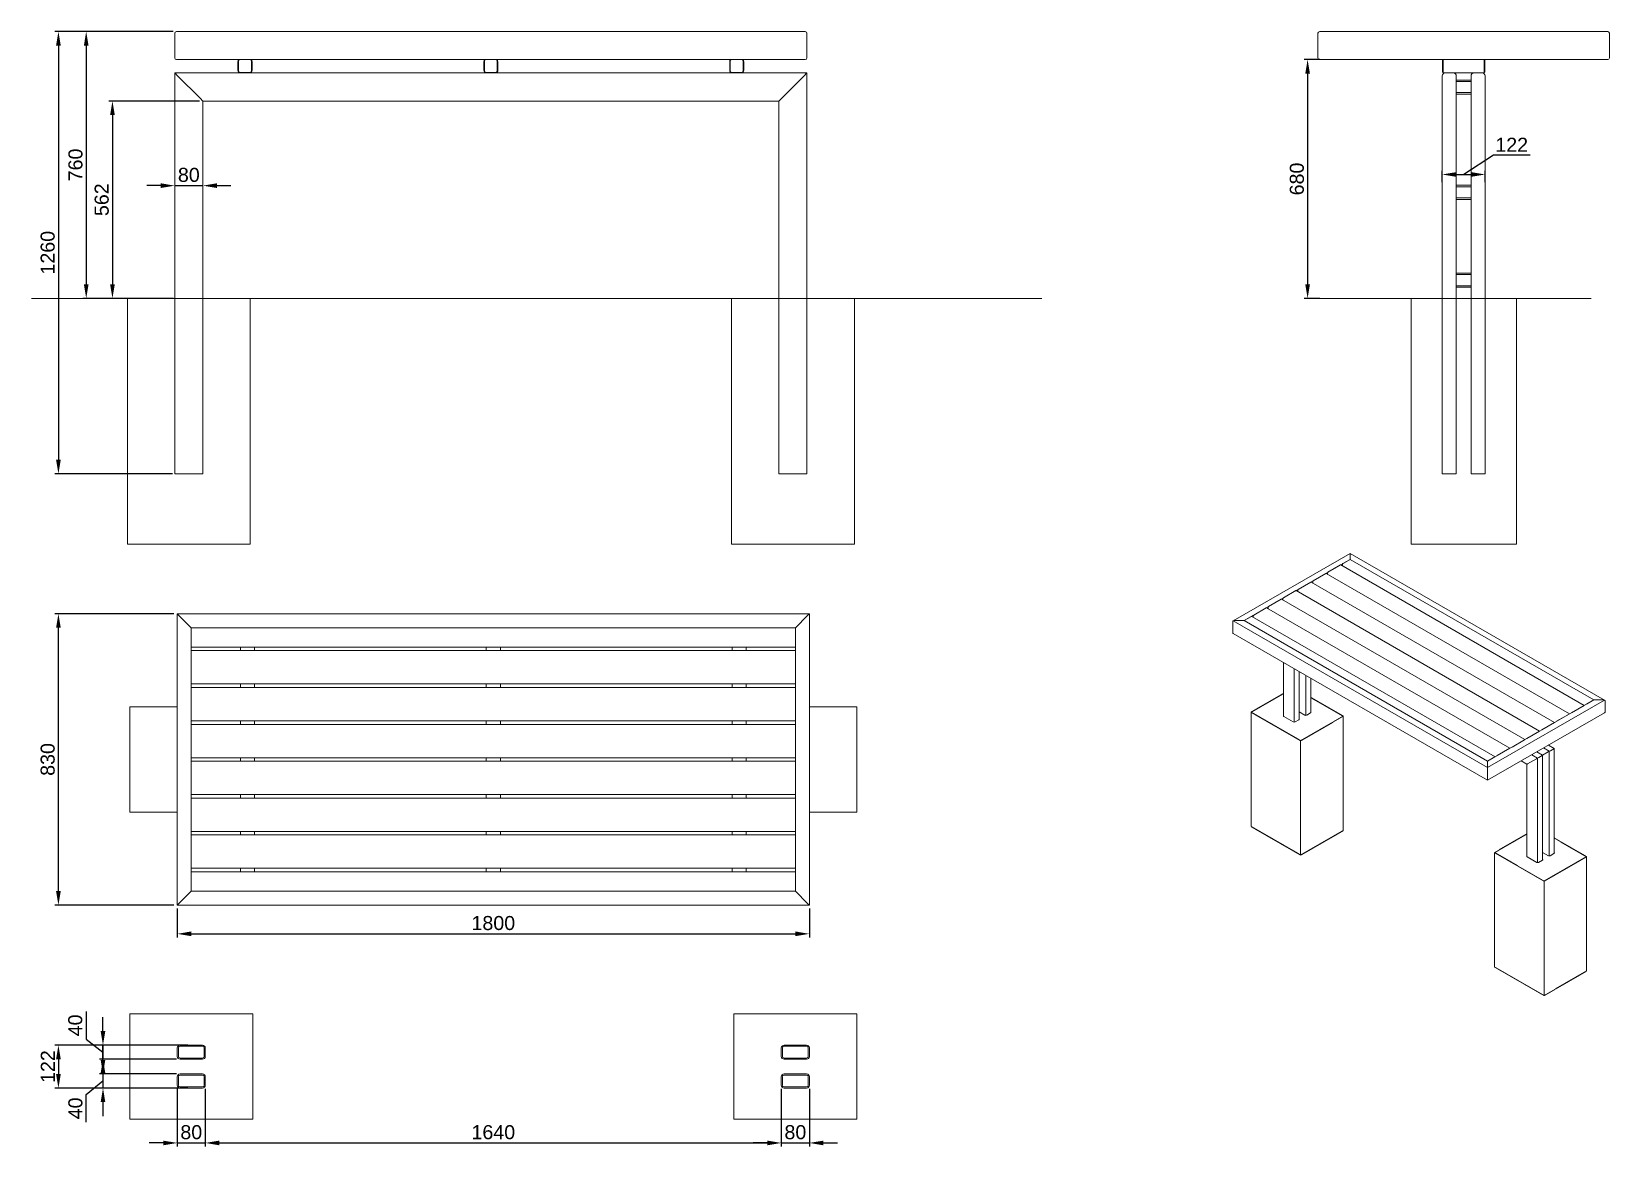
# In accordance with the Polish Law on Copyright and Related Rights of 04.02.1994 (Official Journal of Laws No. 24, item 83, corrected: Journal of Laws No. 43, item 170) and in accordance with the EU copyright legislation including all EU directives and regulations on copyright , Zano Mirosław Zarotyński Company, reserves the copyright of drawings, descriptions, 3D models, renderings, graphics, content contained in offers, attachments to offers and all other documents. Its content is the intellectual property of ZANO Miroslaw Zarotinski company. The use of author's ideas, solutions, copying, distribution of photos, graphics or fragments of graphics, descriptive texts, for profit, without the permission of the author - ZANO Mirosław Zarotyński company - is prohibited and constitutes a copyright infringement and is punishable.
# Model space of a CAD drawing. Header units: millimetres. Extents: x 47 to 4540, y 338 to 3514.
import ezdxf

# ---------------------------------------------------------------- set-up
doc = ezdxf.new("R2010")
doc.units = ezdxf.units.MM
doc.linetypes.add('HIDDEN', pattern=[1.905, 1.27, -0.635])
for name, color, linetype, lineweight in [('ZANO_R', 7, 'Continuous', 0), ('ZANO_R_przerywana', 7, 'HIDDEN', 0), ('ZANO_W', 1, 'Continuous', 0)]:
    doc.layers.add(name, color=color, linetype=linetype, lineweight=lineweight)
doc.styles.add('Arial', font='arial.ttf')
doc.styles.get("Standard").update_dxf_attribs({"font": 'ARIALUNI.TTF'})
doc.dimstyles.new('pl i ang', dxfattribs={"dimtxt": 50, "dimasz": 50, "dimexe": 1.25, "dimexo": 0.625, "dimgap": 10, "dimtad": 1, "dimtoh": 1, "dimtxsty": 'Standard', "dimcen": 2.5, "dimclrd": 1, "dimclre": 1, "dimclrt": 1, "dimadec": 0, "dimazin": 0, "dimtfac": 1, "dimtmove": 0, "dimatfit": 3, "dimfxl": 1, "dimarcsym": 1})

# ---------------------------------------------------------------- blocks, each defined once
blk = doc.blocks.new('*D408')
at = {"layer": 'ZANO_W', "color": 1, "lineweight": -2}
for p, q in [((525.1, 3316), (267.6, 3316)), ((277.6, 3276), (277.6, 2794)), ((451.5, 2754), (267.6, 2754))]:
    blk.add_line(p, q, dxfattribs=at)
at = {"layer": 'ZANO_W', "color": 1}
for points in [[(284.3, 3276), (270.9, 3276), (277.6, 3316)], [(270.9, 2794), (284.3, 2794), (277.6, 2754)]]:
    blk.add_solid(points, dxfattribs=at)
at = {"layer": 'ZANO_W', "color": 1, "insert": (247.2, 3035), "char_height": 40, "attachment_point": 5, "rotation": 90, "style": 'Arial'}
blk.add_mtext('562', dxfattribs=at)
blk = doc.blocks.new('*D409')
at = {"layer": 'ZANO_W', "color": 1, "lineweight": -2}
for p, q in [((450.1, 3514), (192.9, 3514)), ((202.9, 3474), (202.9, 2794)), ((441.5, 2754), (192.9, 2754))]:
    blk.add_line(p, q, dxfattribs=at)
at = {"layer": 'ZANO_W', "color": 1}
for points in [[(209.6, 3474), (196.3, 3474), (202.9, 3514)], [(196.3, 2794), (209.6, 2794), (202.9, 2754)]]:
    blk.add_solid(points, dxfattribs=at)
at = {"layer": 'ZANO_W', "color": 1, "insert": (172.5, 3134), "char_height": 40, "attachment_point": 5, "rotation": 90, "style": 'Arial'}
blk.add_mtext('760', dxfattribs=at)
blk = doc.blocks.new('*D410')
at = {"layer": 'ZANO_W', "color": 1, "lineweight": -2}
for p, q in [((450.1, 3514), (113.8, 3514)), ((123.8, 3474), (123.8, 2294)), ((448.3, 2254), (113.8, 2254))]:
    blk.add_line(p, q, dxfattribs=at)
at = {"layer": 'ZANO_W', "color": 1}
for points in [[(130.5, 3474), (117.1, 3474), (123.8, 3514)], [(117.1, 2294), (130.5, 2294), (123.8, 2254)]]:
    blk.add_solid(points, dxfattribs=at)
at = {"layer": 'ZANO_W', "color": 1, "insert": (93.4, 2884), "char_height": 40, "attachment_point": 5, "rotation": 90, "style": 'Arial'}
blk.add_mtext('1260', dxfattribs=at)
blk = doc.blocks.new('*D414')
at = {"layer": 'ZANO_W', "color": 1, "lineweight": -2}
for p, q in [((452.1, 1855.4), (113.8, 1855.4)), ((123.8, 1065.4), (123.8, 1815.4)), ((452.1, 1025.4), (113.8, 1025.4))]:
    blk.add_line(p, q, dxfattribs=at)
at = {"layer": 'ZANO_W', "color": 1}
for points in [[(130.5, 1815.4), (117.1, 1815.4), (123.8, 1855.4)], [(117.1, 1065.4), (130.5, 1065.4), (123.8, 1025.4)]]:
    blk.add_solid(points, dxfattribs=at)
at = {"layer": 'ZANO_W', "color": 1, "insert": (93.4, 1440.4), "char_height": 40, "attachment_point": 5, "rotation": 90, "style": 'Arial'}
blk.add_mtext('830', dxfattribs=at)
blk = doc.blocks.new('*D415')
at = {"layer": 'ZANO_W', "color": 1, "lineweight": -2}
for p, q in [((462.1, 1015.4), (462.1, 933.7)), ((2262.1, 1015.4), (2262.1, 933.7)), ((502.1, 943.7), (2222.1, 943.7))]:
    blk.add_line(p, q, dxfattribs=at)
at = {"layer": 'ZANO_W', "color": 1}
for points in [[(502.1, 950.4), (502.1, 937.1), (462.1, 943.7)], [(2222.1, 937.1), (2222.1, 950.4), (2262.1, 943.7)]]:
    blk.add_solid(points, dxfattribs=at)
at = {"layer": 'ZANO_W', "color": 1, "insert": (1362.1, 974.2), "char_height": 40, "attachment_point": 5, "style": 'Arial'}
blk.add_mtext('1800', dxfattribs=at)
blk = doc.blocks.new('*D416')
at = {"layer": 'ZANO_W', "color": 1, "lineweight": -2}
for p, q in [((202.4, 722.3), (202.4, 643.6)), ((250.7, 666.5), (250.7, 706.5)), ((202.4, 643.6), (250.7, 606.5)), ((460.1, 626.5), (240.7, 626.5)), ((460.1, 586.5), (240.7, 586.5)), ((250.7, 626.5), (250.7, 586.5)), ((250.7, 546.5), (250.7, 506.5))]:
    blk.add_line(p, q, dxfattribs=at)
at = {"layer": 'ZANO_W', "color": 1}
for points in [[(244, 666.5), (257.3, 666.5), (250.7, 626.5)], [(257.3, 546.5), (244, 546.5), (250.7, 586.5)]]:
    blk.add_solid(points, dxfattribs=at)
at = {"layer": 'ZANO_W', "color": 1, "insert": (171.9, 682.9), "char_height": 40, "attachment_point": 5, "rotation": 90, "style": 'Arial'}
blk.add_mtext('40', dxfattribs=at)
blk = doc.blocks.new('*D417')
at = {"layer": 'ZANO_W', "color": 1, "lineweight": -2}
for p, q in [((250.7, 584.5), (250.7, 624.5)), ((460.1, 544.5), (240.7, 544.5)), ((250.7, 544.5), (250.7, 504.5)), ((202.7, 485.7), (250.7, 524.5)), ((460.1, 504.5), (240.7, 504.5)), ((202.7, 407), (202.7, 485.7)), ((250.7, 464.5), (250.7, 424.5))]:
    blk.add_line(p, q, dxfattribs=at)
at = {"layer": 'ZANO_W', "color": 1}
for points in [[(244, 584.5), (257.3, 584.5), (250.7, 544.5)], [(257.3, 464.5), (244, 464.5), (250.7, 504.5)]]:
    blk.add_solid(points, dxfattribs=at)
at = {"layer": 'ZANO_W', "color": 1, "insert": (172.3, 446.4), "char_height": 40, "attachment_point": 5, "rotation": 90, "style": 'Arial'}
blk.add_mtext('40', dxfattribs=at)
blk = doc.blocks.new('*D418')
at = {"layer": 'ZANO_W', "color": 1, "lineweight": -2}
for p, q in [((462.1, 502.5), (462.1, 338)), ((542.1, 502.5), (542.1, 338)), ((422.1, 348), (382.1, 348)), ((462.1, 348), (542.1, 348)), ((582.1, 348), (622.1, 348))]:
    blk.add_line(p, q, dxfattribs=at)
at = {"layer": 'ZANO_W', "color": 1}
for points in [[(422.1, 341.3), (422.1, 354.6), (462.1, 348)], [(582.1, 354.6), (582.1, 341.3), (542.1, 348)]]:
    blk.add_solid(points, dxfattribs=at)
at = {"layer": 'ZANO_W', "color": 1, "insert": (502.1, 378.4), "char_height": 40, "attachment_point": 5, "style": 'Arial'}
blk.add_mtext('80', dxfattribs=at)
blk = doc.blocks.new('*D419')
at = {"layer": 'ZANO_W', "color": 1, "lineweight": -2}
for p, q in [((492.1, 626.5), (113.8, 626.5)), ((123.8, 586.5), (123.8, 544.5)), ((492.1, 504.5), (113.8, 504.5))]:
    blk.add_line(p, q, dxfattribs=at)
at = {"layer": 'ZANO_W', "color": 1}
for points in [[(130.5, 586.5), (117.1, 586.5), (123.8, 626.5)], [(117.1, 544.5), (130.5, 544.5), (123.8, 504.5)]]:
    blk.add_solid(points, dxfattribs=at)
at = {"layer": 'ZANO_W', "color": 1, "insert": (93.7, 565.5), "char_height": 40, "attachment_point": 5, "rotation": 90, "style": 'Arial'}
blk.add_mtext('122', dxfattribs=at)
blk = doc.blocks.new('*D420')
at = {"layer": 'ZANO_W', "color": 1, "lineweight": -2}
for p, q in [((542.1, 502.5), (542.1, 338)), ((2182.1, 502.5), (2182.1, 338)), ((582.1, 348), (2142.1, 348))]:
    blk.add_line(p, q, dxfattribs=at)
at = {"layer": 'ZANO_W', "color": 1}
for points in [[(582.1, 354.6), (582.1, 341.3), (542.1, 348)], [(2142.1, 341.3), (2142.1, 354.6), (2182.1, 348)]]:
    blk.add_solid(points, dxfattribs=at)
at = {"layer": 'ZANO_W', "color": 1, "insert": (1362.1, 378.4), "char_height": 40, "attachment_point": 5, "style": 'Arial'}
blk.add_mtext('1640', dxfattribs=at)
blk = doc.blocks.new('*D421')
at = {"layer": 'ZANO_W', "color": 1, "lineweight": -2}
for p, q in [((2182.1, 502.5), (2182.1, 338)), ((2262.1, 502.5), (2262.1, 338)), ((2142.1, 348), (2102.1, 348)), ((2182.1, 348), (2262.1, 348)), ((2302.1, 348), (2342.1, 348))]:
    blk.add_line(p, q, dxfattribs=at)
at = {"layer": 'ZANO_W', "color": 1}
for points in [[(2142.1, 341.3), (2142.1, 354.6), (2182.1, 348)], [(2302.1, 354.6), (2302.1, 341.3), (2262.1, 348)]]:
    blk.add_solid(points, dxfattribs=at)
at = {"layer": 'ZANO_W', "color": 1, "insert": (2222.1, 378.4), "char_height": 40, "attachment_point": 5, "style": 'Arial'}
blk.add_mtext('80', dxfattribs=at)
blk = doc.blocks.new('*D458')
at = {"layer": 'ZANO_W', "color": 1, "lineweight": -2}
for p, q in [((3715, 3434), (3670.5, 3434)), ((3680.5, 3394), (3680.5, 2794)), ((3715, 2754), (3670.5, 2754))]:
    blk.add_line(p, q, dxfattribs=at)
at = {"layer": 'ZANO_W', "color": 1}
for points in [[(3687.2, 3394), (3673.9, 3394), (3680.5, 3434)], [(3673.9, 2794), (3687.2, 2794), (3680.5, 2754)]]:
    blk.add_solid(points, dxfattribs=at)
at = {"layer": 'ZANO_W', "color": 1, "insert": (3650.1, 3094), "char_height": 40, "attachment_point": 5, "rotation": 90, "style": 'Arial'}
blk.add_mtext('680', dxfattribs=at)
blk = doc.blocks.new('*D460')
at = {"layer": 'ZANO_W', "color": 1, "lineweight": -2}
for p, q in [((415.1, 3075), (375.1, 3075)), ((455.1, 3085), (455.1, 3085)), ((455.1, 3075), (535.1, 3075)), ((535.1, 3085), (535.1, 3085)), ((575.1, 3075), (615.1, 3075))]:
    blk.add_line(p, q, dxfattribs=at)
at = {"layer": 'ZANO_W', "color": 1}
for points in [[(415.1, 3068.4), (415.1, 3081.7), (455.1, 3075)], [(575.1, 3081.7), (575.1, 3068.4), (535.1, 3075)]]:
    blk.add_solid(points, dxfattribs=at)
at = {"layer": 'ZANO_W', "color": 1, "insert": (495.1, 3105.5), "char_height": 40, "attachment_point": 5, "style": 'Arial'}
blk.add_mtext('80', dxfattribs=at)
blk = doc.blocks.new('*D461')
at = {"layer": 'ZANO_W', "color": 1, "lineweight": -2}
for p, q in [((4209.6, 3161.5), (4125, 3106.9)), ((4313.8, 3161.5), (4209.6, 3161.5)), ((4064, 3085), (4064, 3116.9)), ((4104, 3106.9), (4146, 3106.9)), ((4186, 3085), (4186, 3116.9))]:
    blk.add_line(p, q, dxfattribs=at)
at = {"layer": 'ZANO_W', "color": 1}
for points in [[(4104, 3113.5), (4104, 3100.2), (4064, 3106.9)], [(4146, 3100.2), (4146, 3113.5), (4186, 3106.9)]]:
    blk.add_solid(points, dxfattribs=at)
at = {"layer": 'ZANO_W', "color": 1, "insert": (4261.7, 3191.5), "char_height": 40, "attachment_point": 5, "style": 'Arial'}
blk.add_mtext('122', dxfattribs=at)

msp = doc.modelspace()

# ---------------------------------------------------------------- linework, layer by layer
at = {"layer": 'ZANO_R', "color": 7}
for p, q in [((455.1, 3509), (455.1, 3439)), ((460.1, 3514), (2250.1, 3514)), ((2255.1, 3439), (2255.1, 3509)), ((3710, 3509), (3710, 3439)), ((2250.1, 3434), (460.1, 3434)), ((635.1, 3404), (635.1, 3428)), ((639.3, 3434), (636.7, 3431.4)), ((636.7, 3431.4), (636.7, 3400.6)), ((673.5, 3431.4), (670.9, 3434)), ((673.5, 3400.6), (673.5, 3431.4)), ((675.1, 3428), (675.1, 3404)), ((1335.1, 3428), (1335.1, 3404)), ((1339.3, 3434), (1336.7, 3431.4)), ((1336.7, 3431.4), (1336.7, 3400.6)), ((1373.5, 3431.4), (1370.9, 3434)), ((1373.5, 3400.6), (1373.5, 3431.4)), ((1375.1, 3404), (1375.1, 3428)), ((2035.1, 3428), (2035.1, 3404)), ((2039.3, 3434), (2036.7, 3431.4)), ((2036.7, 3431.4), (2036.7, 3400.6)), ((2073.5, 3431.4), (2070.9, 3434)), ((2073.5, 3400.6), (2073.5, 3431.4)), ((2075.1, 3404), (2075.1, 3428)), ((455.1, 2754), (455.1, 3396)), ((455.1, 3396), (463.1, 3388)), ((455.1, 3396), (643.1, 3396)), ((463.1, 3388), (455.1, 3396)), ((463.1, 3388), (527.1, 3324)), ((636.7, 3400.6), (639.7, 3397.6)), ((639.7, 3397.6), (670.5, 3397.6)), ((667.1, 3396), (643.1, 3396)), ((667.1, 3396), (1343.1, 3396)), ((670.5, 3397.6), (673.5, 3400.6)), ((1336.7, 3400.6), (1339.7, 3397.6)), ((1339.7, 3397.6), (1370.5, 3397.6)), ((1343.1, 3396), (1367.1, 3396)), ((1367.1, 3396), (2043.1, 3396)), ((1370.5, 3397.6), (1373.5, 3400.6)), ((2036.7, 3400.6), (2039.7, 3397.6)), ((2039.7, 3397.6), (2070.5, 3397.6)), ((2043.1, 3396), (2067.1, 3396)), ((2067.1, 3396), (2255.1, 3396)), ((2070.5, 3397.6), (2073.5, 3400.6)), ((2247.1, 3388), (2183.1, 3324)), ((2255.1, 3396), (2247.1, 3388)), ((2247.1, 3388), (2255.1, 3396)), ((2255.1, 3396), (2255.1, 2754)), ((527.1, 3324), (535.1, 3316)), ((535.1, 3316), (527.1, 3324)), ((535.1, 2754), (535.1, 3316)), ((535.1, 3316), (2175.1, 3316)), ((2183.1, 3324), (2175.1, 3316)), ((2175.1, 3316), (2183.1, 3324)), ((2175.1, 3316), (2175.1, 2754)), ((320.1, 2754), (670.1, 2754)), ((670.1, 2754), (320.1, 2754)), ((455.1, 2754), (461.5, 2754)), ((461.5, 2754), (455.1, 2754)), ((455.1, 2754), (461.5, 2754)), ((461.5, 2754), (455.1, 2754)), ((461.5, 2754), (528.7, 2754)), ((528.7, 2754), (535.1, 2754)), ((535.1, 2754), (528.7, 2754)), ((528.7, 2754), (535.1, 2754)), ((535.1, 2754), (528.7, 2754)), ((2040.1, 2754), (2390.1, 2754)), ((2390.1, 2754), (2040.1, 2754)), ((2175.1, 2754), (2181.5, 2754)), ((2181.5, 2754), (2175.1, 2754)), ((2175.1, 2754), (2181.5, 2754)), ((2181.5, 2754), (2175.1, 2754)), ((2181.5, 2754), (2248.7, 2754)), ((2248.7, 2754), (2255.1, 2754)), ((2255.1, 2754), (2248.7, 2754)), ((2248.7, 2754), (2255.1, 2754)), ((2255.1, 2754), (2248.7, 2754)), ((3801.9, 2027.6), (3468.5, 1835.2)), ((4526.2, 1609.5), (3801.9, 2027.6)), ((3801.9, 2026.7), (3801.9, 2027.6)), ((3801.9, 2027.6), (3801.9, 2026.7)), ((3801.9, 2010.4), (3801.9, 2026.7)), ((3499.6, 1835.9), (3801.9, 2010.4)), ((3774.5, 1994.6), (3738.6, 1973.8)), ((4468.2, 1594.6), (3775.3, 1994.6)), ((3779.7, 1996.2), (3779.7, 1992.1)), ((3801.9, 2010.4), (3780.9, 1998.3)), ((4495.1, 1610.2), (3801.9, 2010.4)), ((3689.9, 1945.7), (3654, 1925)), ((4383.6, 1545.8), (3690.7, 1945.8)), ((3695.1, 1947.3), (3695.1, 1943.2)), ((3732.2, 1970.1), (3696.3, 1949.4)), ((4425.9, 1570.2), (3733, 1970.2)), ((3737.4, 1971.8), (3737.4, 1967.7)), ((3605.2, 1896.8), (3569.3, 1876.1)), ((4299, 1496.9), (3606.1, 1896.9)), ((3610.5, 1898.5), (3610.5, 1894.4)), ((3647.5, 1921.3), (3611.7, 1900.6)), ((4341.3, 1521.4), (3648.4, 1921.3)), ((3652.8, 1922.9), (3652.8, 1918.8)), ((462.1, 1855.4), (2262.1, 1855.4)), ((467.1, 1850.4), (462.1, 1855.4)), ((462.1, 1025.4), (462.1, 1855.4)), ((462.1, 1855.4), (467.1, 1850.4)), ((502.1, 1815.4), (467.1, 1850.4)), ((2257.1, 1850.4), (2222.1, 1815.4)), ((2262.1, 1855.4), (2257.1, 1850.4)), ((2257.1, 1850.4), (2262.1, 1855.4)), ((2262.1, 1855.4), (2262.1, 1025.4)), ((3520.6, 1848), (3499.6, 1835.9)), ((4214.3, 1448.1), (3521.4, 1848.1)), ((3525.8, 1849.6), (3525.8, 1845.5)), ((3562.9, 1872.4), (3527, 1851.7)), ((4256.6, 1472.5), (3563.7, 1872.5)), ((3568.1, 1874), (3568.1, 1870)), ((2222.1, 1815.4), (502.1, 1815.4)), ((502.1, 1815.4), (502.1, 1763.4)), ((502.1, 1065.4), (502.1, 1815.4)), ((2222.1, 1763.4), (2222.1, 1815.4)), ((2222.1, 1815.4), (2222.1, 1065.4)), ((3467.4, 1833.5), (3467.4, 1801)), ((3468.5, 1835.2), (4192.9, 1417.1)), ((3468.5, 1799.3), (4192.9, 1381.2)), ((3471.4, 1835.9), (3499.6, 1835.9)), ((3499.6, 1835.9), (4192.9, 1435.7)), ((2222.1, 1760.4), (502.1, 1760.4)), ((642.1, 1760.4), (642.1, 1750.4)), ((682.1, 1760.4), (682.1, 1750.4)), ((1342.1, 1750.4), (1342.1, 1760.4)), ((1382.1, 1750.4), (1382.1, 1760.4)), ((2042.1, 1750.4), (2042.1, 1760.4)), ((2082.1, 1750.4), (2082.1, 1760.4)), ((502.1, 1750.4), (2222.1, 1750.4)), ((502.1, 1747.4), (502.1, 1658.4)), ((2222.1, 1658.4), (2222.1, 1747.4)), ((3611.9, 1716.5), (3611.9, 1563.6)), ((3642.2, 1546.6), (3642.2, 1699.1)), ((3656.5, 1554.3), (3656.5, 1690.8)), ((3675.2, 1565.7), (3675.2, 1680)), ((3689.6, 1573.4), (3689.6, 1671.7)), ((2222.1, 1655.4), (502.1, 1655.4)), ((502.1, 1645.4), (2222.1, 1645.4)), ((502.1, 1642.4), (502.1, 1553.4)), ((642.1, 1655.4), (642.1, 1645.4)), ((682.1, 1655.4), (682.1, 1645.4)), ((1342.1, 1645.4), (1342.1, 1655.4)), ((1382.1, 1645.4), (1382.1, 1655.4)), ((2042.1, 1645.4), (2042.1, 1655.4)), ((2082.1, 1645.4), (2082.1, 1655.4)), ((2222.1, 1553.4), (2222.1, 1642.4)), ((3656.5, 1575.8), (3672.8, 1566.5)), ((3677.9, 1566.5), (3688.9, 1572.8)), ((4495.1, 1610.2), (4192.9, 1435.7)), ((4192.9, 1417.1), (4526.2, 1609.5)), ((4192.9, 1381.2), (4526.2, 1573.6)), ((4431.9, 1573.6), (4467.7, 1594.4)), ((4474.2, 1598.1), (4495.1, 1610.2)), ((4523.4, 1610.2), (4495.1, 1610.2)), ((4527.4, 1607.8), (4527.4, 1575.3)), ((2222.1, 1550.4), (502.1, 1550.4)), ((502.1, 1540.4), (2222.1, 1540.4)), ((502.1, 1537.4), (502.1, 1448.4)), ((642.1, 1550.4), (642.1, 1540.4)), ((682.1, 1550.4), (682.1, 1540.4)), ((1342.1, 1540.4), (1342.1, 1550.4)), ((1382.1, 1540.4), (1382.1, 1550.4)), ((2042.1, 1540.4), (2042.1, 1550.4)), ((2082.1, 1540.4), (2082.1, 1550.4)), ((2222.1, 1448.4), (2222.1, 1537.4)), ((3612.6, 1563), (3639.7, 1547.4)), ((3644.9, 1547.4), (3655.8, 1553.7)), ((4347.2, 1524.8), (4383.1, 1545.5)), ((4389.5, 1549.2), (4425.4, 1569.9)), ((4262.6, 1475.9), (4298.5, 1496.6)), ((4304.9, 1500.4), (4340.8, 1521.1)), ((2222.1, 1445.4), (502.1, 1445.4)), ((642.1, 1445.4), (642.1, 1435.4)), ((682.1, 1445.4), (682.1, 1435.4)), ((1342.1, 1435.4), (1342.1, 1445.4)), ((1382.1, 1435.4), (1382.1, 1445.4)), ((2042.1, 1435.4), (2042.1, 1445.4)), ((2082.1, 1435.4), (2082.1, 1445.4)), ((4192.9, 1435.7), (4213.8, 1447.8)), ((4220.3, 1451.5), (4256.1, 1472.2)), ((4332.3, 1442.6), (4306.5, 1427.7)), ((4335.5, 1444.5), (4319, 1454)), ((4349.8, 1452.7), (4333.3, 1462.2)), ((4335.5, 1146.6), (4335.5, 1445.2)), ((4348.4, 1451.9), (4338.8, 1446.4)), ((4365.4, 1461.7), (4349.8, 1452.7)), ((4349.8, 1154.1), (4349.8, 1452.7)), ((4368.6, 1463.6), (4352.1, 1473.1)), ((4382.8, 1471.8), (4366.3, 1481.3)), ((4368.6, 1165.6), (4368.6, 1464.3)), ((4381.5, 1471), (4371.8, 1465.4)), ((4382.8, 1173.2), (4382.8, 1471.8)), ((502.1, 1435.4), (2222.1, 1435.4)), ((502.1, 1432.4), (502.1, 1343.4)), ((2222.1, 1343.4), (2222.1, 1432.4)), ((4192.9, 1435.7), (4192.9, 1419.4)), ((4192.9, 1419.4), (4192.9, 1414.7)), ((4192.9, 1414.7), (4192.9, 1419.4)), ((4192.9, 1382.1), (4192.9, 1414.7)), ((4288.7, 1436.5), (4305.2, 1427)), ((4305.2, 1427), (4305.2, 1163.4)), ((4192.9, 1382.1), (4192.9, 1381.2)), ((4192.9, 1381.2), (4192.9, 1382.1)), ((2222.1, 1340.4), (502.1, 1340.4)), ((502.1, 1330.4), (2222.1, 1330.4)), ((502.1, 1327.4), (502.1, 1238.4)), ((642.1, 1340.4), (642.1, 1330.4)), ((682.1, 1340.4), (682.1, 1330.4)), ((1342.1, 1330.4), (1342.1, 1340.4)), ((1382.1, 1330.4), (1382.1, 1340.4)), ((2042.1, 1330.4), (2042.1, 1340.4)), ((2082.1, 1330.4), (2082.1, 1340.4)), ((2222.1, 1238.4), (2222.1, 1327.4)), ((2222.1, 1235.4), (502.1, 1235.4)), ((502.1, 1225.4), (2222.1, 1225.4)), ((502.1, 1222.4), (502.1, 1133.4)), ((642.1, 1235.4), (642.1, 1225.4)), ((682.1, 1235.4), (682.1, 1225.4)), ((1342.1, 1225.4), (1342.1, 1235.4)), ((1382.1, 1225.4), (1382.1, 1235.4)), ((2042.1, 1225.4), (2042.1, 1235.4)), ((2082.1, 1225.4), (2082.1, 1235.4)), ((2222.1, 1133.4), (2222.1, 1222.4)), ((4349.8, 1175.6), (4366, 1166.3)), ((4371.2, 1166.3), (4382.1, 1172.6)), ((2222.1, 1130.4), (502.1, 1130.4)), ((642.1, 1130.4), (642.1, 1120.4)), ((682.1, 1130.4), (682.1, 1120.4)), ((1342.1, 1120.4), (1342.1, 1130.4)), ((1382.1, 1120.4), (1382.1, 1130.4)), ((2042.1, 1120.4), (2042.1, 1130.4)), ((2082.1, 1120.4), (2082.1, 1130.4)), ((4305.9, 1162.8), (4333, 1147.2)), ((4338.1, 1147.2), (4349.1, 1153.5)), ((502.1, 1120.4), (2222.1, 1120.4)), ((502.1, 1117.4), (502.1, 1065.4)), ((2222.1, 1065.4), (2222.1, 1117.4)), ((467.1, 1030.4), (502.1, 1065.4)), ((502.1, 1065.4), (2222.1, 1065.4)), ((2222.1, 1065.4), (2257.1, 1030.4)), ((462.1, 1025.4), (467.1, 1030.4)), ((467.1, 1030.4), (462.1, 1025.4)), ((2262.1, 1025.4), (462.1, 1025.4)), ((2257.1, 1030.4), (2262.1, 1025.4)), ((2262.1, 1025.4), (2257.1, 1030.4)), ((462.1, 594.5), (462.1, 618.5)), ((465.3, 594.5), (465.3, 618.5)), ((470.1, 626.5), (534.1, 626.5)), ((470.1, 623.3), (534.1, 623.3)), ((534.1, 589.7), (470.1, 589.7)), ((534.1, 586.5), (470.1, 586.5)), ((538.9, 618.5), (538.9, 594.5)), ((542.1, 618.5), (542.1, 594.5)), ((2182.1, 594.5), (2182.1, 618.5)), ((2185.3, 594.5), (2185.3, 618.5)), ((2190.1, 626.5), (2254.1, 626.5)), ((2190.1, 623.3), (2254.1, 623.3)), ((2254.1, 589.7), (2190.1, 589.7)), ((2254.1, 586.5), (2190.1, 586.5)), ((2258.9, 618.5), (2258.9, 594.5)), ((2262.1, 618.5), (2262.1, 594.5)), ((470.1, 544.5), (534.1, 544.5)), ((470.1, 541.3), (534.1, 541.3)), ((2190.1, 544.5), (2254.1, 544.5)), ((2190.1, 541.3), (2254.1, 541.3)), ((462.1, 512.5), (462.1, 536.5)), ((465.3, 512.5), (465.3, 536.5)), ((534.1, 507.7), (470.1, 507.7)), ((534.1, 504.5), (470.1, 504.5)), ((538.9, 536.5), (538.9, 512.5)), ((542.1, 536.5), (542.1, 512.5)), ((2182.1, 512.5), (2182.1, 536.5)), ((2185.3, 512.5), (2185.3, 536.5)), ((2254.1, 507.7), (2190.1, 507.7)), ((2254.1, 504.5), (2190.1, 504.5)), ((2258.9, 536.5), (2258.9, 512.5)), ((2262.1, 536.5), (2262.1, 512.5))]:
    msp.add_line(p, q, dxfattribs=at)
at = {"layer": 'ZANO_R'}
for p, q in [((3710, 3439), (3710, 3509)), ((3715, 3514), (4535, 3514)), ((4540, 3509), (4540, 3439)), ((4535, 3434), (3715, 3434)), ((4065, 3431), (4065, 3434)), ((4065, 3401), (4065, 3431)), ((4066.5, 3428), (4066.5, 3434)), ((4066.5, 3404), (4066.5, 3428)), ((4183.5, 3428), (4183.5, 3434)), ((4183.5, 3404), (4183.5, 3428)), ((4185, 3434), (4185, 3431)), ((4185, 3431), (4185, 3401)), ((4064, 2754), (4064, 3388)), ((4065, 3398), (4065, 3401)), ((4066.5, 3398), (4065, 3398)), ((4066.5, 3396), (4066.5, 3404)), ((4066.5, 3396), (4072, 3396)), ((4072, 3396), (4096, 3396)), ((4096, 3396), (4154, 3396)), ((4104, 2754), (4104, 3388)), ((4104, 3376), (4146, 3376)), ((4104, 3372), (4146, 3372)), ((4146, 2754), (4146, 3388)), ((4154, 3396), (4178, 3396)), ((4178, 3396), (4183.5, 3396)), ((4183.5, 3396), (4183.5, 3404)), ((4183.5, 3398), (4185, 3398)), ((4185, 3401), (4185, 3398)), ((4186, 2754), (4186, 3388)), ((4104, 3340), (4146, 3340)), ((4104, 3336), (4146, 3336)), ((4104, 3076), (4146, 3076)), ((4104, 3072), (4146, 3072)), ((4104, 3040), (4146, 3040)), ((4104, 3036), (4146, 3036)), ((4104, 2826), (4146, 2826)), ((4104, 2822), (4146, 2822)), ((4104, 2790), (4146, 2790)), ((4104, 2786), (4146, 2786))]:
    msp.add_line(p, q, dxfattribs=at)
for points in [[(47.3, 2754), (2923.9, 2754)], [(3715, 2754), (4488.4, 2754)]]:
    msp.add_lwpolyline(points, dxfattribs=at)
at = {"layer": 'ZANO_R', "color": 7, "flags": 128}
for points in [[(3688.9, 1572.8), (3689.3, 1573.1), (3689.7, 1573.5), (3689.9, 1573.9), (3690, 1574.3), (3689.9, 1574.7), (3689.7, 1575.1), (3689.6, 1575.2)], [(3611.9, 1565.4), (3611.8, 1565.3), (3611.6, 1564.9), (3611.6, 1564.5), (3611.6, 1564.1), (3611.8, 1563.7), (3612.2, 1563.3), (3612.6, 1563)], [(3655.8, 1553.7), (3656.3, 1554), (3656.6, 1554.4), (3656.8, 1554.8), (3656.9, 1555.2), (3656.8, 1555.6), (3656.6, 1556), (3656.5, 1556.1)], [(4348.4, 1451.9), (4348.9, 1452.2), (4349.3, 1452.5), (4349.6, 1452.6), (4349.7, 1452.7), (4349.8, 1452.7)], [(4381.5, 1471), (4382, 1471.3), (4382.4, 1471.6), (4382.7, 1471.7), (4382.8, 1471.8), (4382.8, 1471.8)], [(4382.1, 1172.6), (4382.6, 1172.9), (4382.9, 1173.3), (4383.1, 1173.7), (4383.2, 1174.1), (4383.1, 1174.5), (4382.9, 1174.9), (4382.8, 1175)], [(4305.2, 1165.2), (4305.1, 1165.1), (4304.9, 1164.7), (4304.8, 1164.3), (4304.9, 1163.9), (4305.1, 1163.5), (4305.4, 1163.1), (4305.9, 1162.8)], [(4349.1, 1153.5), (4349.5, 1153.8), (4349.9, 1154.2), (4350.1, 1154.6), (4350.1, 1155), (4350.1, 1155.4), (4349.9, 1155.8), (4349.8, 1155.9)]]:
    msp.add_lwpolyline(points, dxfattribs=at)
at = {"layer": 'ZANO_R', "color": 7}
for centre, radius, start, end in [((460.1, 3509), 5, 90, 180), ((2250.1, 3509), 5, 0, 90), ((460.1, 3439), 5, 180, 270), ((643.1, 3428), 8, 131.4096, 180), ((667.1, 3428), 8, 0, 48.5904), ((1343.1, 3428), 8, 131.4096, 180), ((1367.1, 3428), 8, 0, 48.5904), ((2043.1, 3428), 8, 131.4096, 180), ((2067.1, 3428), 8, 0, 48.5904), ((2250.1, 3439), 5, 270, 0), ((643.1, 3404), 8, 180, 270), ((667.1, 3404), 8, 270, 0), ((1343.1, 3404), 8, 180, 270), ((1367.1, 3404), 8, 270, 0), ((2043.1, 3404), 8, 180, 270), ((2067.1, 3404), 8, 270, 0), ((3775, 1993.9), 0.86, 65.6929, 125.6176), ((3782.4, 1996.1), 2.63, 122.6055, 177.3945), ((3690.4, 1945), 0.86, 65.6929, 125.6176), ((3697.7, 1947.2), 2.63, 122.6055, 177.3945), ((3732.7, 1969.4), 0.86, 65.6929, 125.6176), ((3740, 1971.6), 2.63, 122.6055, 177.3945), ((3605.7, 1896.1), 0.86, 65.6929, 125.6176), ((3613.1, 1898.3), 2.63, 122.6055, 177.3945), ((3648, 1920.6), 0.86, 65.6929, 125.6176), ((3655.4, 1922.8), 2.63, 122.6055, 177.3945), ((3521.1, 1847.3), 0.86, 65.6929, 125.6176), ((3528.4, 1849.5), 2.63, 122.6055, 177.3945), ((3563.4, 1871.7), 0.86, 65.6929, 125.6176), ((3570.8, 1873.9), 2.63, 122.6055, 177.3945), ((3642.3, 1552.4), 5.61, 242.6097, 297.3903), ((3675.3, 1571.4), 5.61, 242.6097, 297.3903), ((4335.5, 1152.2), 5.61, 242.6097, 297.3903), ((4368.6, 1171.2), 5.61, 242.6097, 297.3903), ((470.1, 618.5), 8, 90, 180), ((470.1, 594.5), 8, 180, 270), ((470.1, 618.5), 4.8, 90, 180), ((470.1, 594.5), 4.8, 180, 270), ((534.1, 618.5), 8, 0, 90), ((534.1, 618.5), 4.8, 0, 90), ((534.1, 594.5), 8, 270, 0), ((534.1, 594.5), 4.8, 270, 0), ((2190.1, 618.5), 8, 90, 180), ((2190.1, 594.5), 8, 180, 270), ((2190.1, 618.5), 4.8, 90, 180), ((2190.1, 594.5), 4.8, 180, 270), ((2254.1, 618.5), 8, 0, 90), ((2254.1, 618.5), 4.8, 0, 90), ((2254.1, 594.5), 8, 270, 0), ((2254.1, 594.5), 4.8, 270, 0), ((470.1, 536.5), 8, 90, 180), ((470.1, 536.5), 4.8, 90, 180), ((534.1, 536.5), 8, 0, 90), ((534.1, 536.5), 4.8, 0, 90), ((2190.1, 536.5), 8, 90, 180), ((2190.1, 536.5), 4.8, 90, 180), ((2254.1, 536.5), 8, 0, 90), ((2254.1, 536.5), 4.8, 0, 90), ((470.1, 512.5), 8, 180, 270), ((470.1, 512.5), 4.8, 180, 270), ((534.1, 512.5), 8, 270, 0), ((534.1, 512.5), 4.8, 270, 0), ((2190.1, 512.5), 8, 180, 270), ((2190.1, 512.5), 4.8, 180, 270), ((2254.1, 512.5), 8, 270, 0), ((2254.1, 512.5), 4.8, 270, 0)]:
    msp.add_arc(centre, radius, start, end, dxfattribs=at)
at = {"layer": 'ZANO_R'}
for centre, radius, start, end in [((3715, 3509), 5, 90, 180), ((4535, 3509), 5, 0, 90), ((3715, 3439), 5, 180, 270), ((4535, 3439), 5, 270, 0), ((4072, 3388), 8, 90, 180), ((4096, 3388), 8, 0, 90), ((4154, 3388), 8, 90, 180), ((4178, 3388), 8, 0, 90)]:
    msp.add_arc(centre, radius, start, end, dxfattribs=at)
at = {"layer": 'ZANO_R', "color": 7}
for centre, major_axis, ratio, start_param, end_param in [((3471.4, 1833.5), (4.03, 0), 0.577382, 1.570796, 3.141593), ((3471.4, 1833.5), (4.03, 0), 0.577382, 1.570796, 3.141593), ((3471.4, 1801), (4.03, 0), 0.577382, 3.141593, 3.927072), ((3471.4, 1801), (4.03, 0), 0.577382, 3.141593, 3.927072), ((4523.4, 1607.8), (4.03, 0), 0.577382, 0, 1.570796), ((4523.4, 1607.8), (4.03, 0), 0.577382, 0, 1.570796), ((4523.4, 1575.3), (4.03, 0), 0.577382, 5.497706, 6.283185), ((4523.4, 1575.3), (4.03, 0), 0.577382, 5.497706, 6.283185), ((4335.5, 1444.5), (4.56, 2.63), 0.00007, 0.785358, 2.356154), ((4335.5, 1444.5), (4.56, 2.63), 0.00007, 0.785358, 2.356154), ((4345.2, 1450.1), (4.56, 2.63), 0.00007, 0.000041, 0.785358), ((4368.6, 1463.6), (4.56, 2.63), 0.00007, 0.785358, 2.356154), ((4368.6, 1463.6), (4.56, 2.63), 0.00007, 0.785358, 2.356154), ((4378.3, 1469.2), (4.56, 2.63), 0.00007, 0.000041, 0.785358), ((4309.7, 1429.6), (4.56, 2.63), 0.00007, 2.356154, 3.141633), ((4309.7, 1429.6), (4.56, 2.63), 0.00007, 2.356154, 3.141552)]:
    msp.add_ellipse(centre, major_axis=major_axis, ratio=ratio, start_param=start_param, end_param=end_param, dxfattribs=at)
at = {"layer": 'ZANO_R_przerywana', "color": 7}
for p, q in [((320.1, 2754), (320.1, 2054)), ((320.1, 2754), (320.1, 2054)), ((455.1, 2254), (455.1, 2754)), ((535.1, 2254), (535.1, 2754)), ((670.1, 2754), (670.1, 2054)), ((670.1, 2754), (670.1, 2054)), ((2040.1, 2754), (2040.1, 2054)), ((2040.1, 2754), (2040.1, 2054)), ((2175.1, 2254), (2175.1, 2754)), ((2255.1, 2254), (2255.1, 2754)), ((2390.1, 2754), (2390.1, 2054)), ((2390.1, 2754), (2390.1, 2054)), ((3975, 2754), (3975, 2054)), ((3975, 2754), (3975, 2054)), ((4064, 2254), (4064, 2754)), ((4104, 2254), (4104, 2754)), ((4146, 2254), (4146, 2754)), ((4186, 2254), (4186, 2754)), ((4275, 2754), (4275, 2054)), ((4275, 2754), (4275, 2054)), ((455.1, 2254), (461.5, 2254)), ((461.5, 2254), (455.1, 2254)), ((455.1, 2254), (461.5, 2254)), ((461.5, 2254), (455.1, 2254)), ((461.5, 2254), (528.7, 2254)), ((528.7, 2254), (535.1, 2254)), ((535.1, 2254), (528.7, 2254)), ((528.7, 2254), (535.1, 2254)), ((535.1, 2254), (528.7, 2254)), ((2175.1, 2254), (2181.5, 2254)), ((2181.5, 2254), (2175.1, 2254)), ((2175.1, 2254), (2181.5, 2254)), ((2181.5, 2254), (2175.1, 2254)), ((2181.5, 2254), (2248.7, 2254)), ((2248.7, 2254), (2255.1, 2254)), ((2255.1, 2254), (2248.7, 2254)), ((2248.7, 2254), (2255.1, 2254)), ((2255.1, 2254), (2248.7, 2254)), ((4064, 2254), (4070.4, 2254)), ((4070.4, 2254), (4064, 2254)), ((4070.4, 2254), (4097.6, 2254)), ((4097.6, 2254), (4104, 2254)), ((4104, 2254), (4097.6, 2254)), ((4146, 2254), (4152.4, 2254)), ((4152.4, 2254), (4146, 2254)), ((4152.4, 2254), (4179.6, 2254)), ((4179.6, 2254), (4186, 2254)), ((4186, 2254), (4179.6, 2254)), ((320.1, 2054), (670.1, 2054)), ((670.1, 2054), (320.1, 2054)), ((2040.1, 2054), (2390.1, 2054)), ((2390.1, 2054), (2040.1, 2054)), ((3975, 2054), (4275, 2054)), ((4275, 2054), (3975, 2054)), ((3611.9, 1628.4), (3519.8, 1575.2)), ((462.1, 1590.4), (327.1, 1590.4)), ((327.1, 1590.4), (327.1, 1290.4)), ((2397.1, 1590.4), (2262.1, 1590.4)), ((2397.1, 1290.4), (2397.1, 1590.4)), ((3519.8, 1575.2), (3660.8, 1493.8)), ((3519.8, 1575.2), (3519.8, 1249.4)), ((3781.7, 1563.6), (3689.6, 1616.8)), ((3660.8, 1493.8), (3781.7, 1563.6)), ((3781.7, 1563.6), (3781.7, 1237.8)), ((3660.8, 1493.8), (3660.8, 1168)), ((327.1, 1290.4), (462.1, 1290.4)), ((2262.1, 1290.4), (2397.1, 1290.4)), ((3519.8, 1249.4), (3660.8, 1168)), ((3660.8, 1168), (3781.7, 1237.8)), ((4305.2, 1228.2), (4213, 1175)), ((4475, 1163.4), (4382.8, 1216.6)), ((4213, 1175), (4354.1, 1093.6)), ((4213, 1175), (4213, 849.2)), ((4354.1, 1093.6), (4475, 1163.4)), ((4475, 1163.4), (4475, 837.6)), ((4354.1, 1093.6), (4354.1, 767.8)), ((4213, 849.2), (4354.1, 767.8)), ((4354.1, 767.8), (4475, 837.6)), ((327.1, 715.5), (677.1, 715.5)), ((327.1, 415.5), (327.1, 715.5)), ((677.1, 715.5), (677.1, 415.5)), ((2047.1, 715.5), (2397.1, 715.5)), ((2047.1, 415.5), (2047.1, 715.5)), ((2397.1, 715.5), (2397.1, 415.5)), ((677.1, 415.5), (327.1, 415.5)), ((2397.1, 415.5), (2047.1, 415.5))]:
    msp.add_line(p, q, dxfattribs=at)

# ---------------------------------------------------------------- dimensions: what is measured, and where the dimension line sits
at = {"layer": 'ZANO_W'}
for base, p1, p2, picture, middle in [((123.8, 2254), (460.1, 3514), (458.3, 2254), '*D410', (93.4, 2884)), ((202.9, 2754), (460.1, 3514), (451.5, 2754), '*D409', (172.5, 3134)), ((3680.5, 2754), (3725, 3434), (3725, 2754), '*D458', (3650.1, 3094)), ((277.6, 2754), (535.1, 3316), (461.5, 2754), '*D408', (247.2, 3035)), ((123.8, 1855.4), (462.1, 1025.4), (462.1, 1855.4), '*D414', (93.4, 1440.4)), ((123.8, 504.5), (502.1, 626.5), (502.1, 504.5), '*D419', (93.7, 565.5))]:
    dim = msp.add_linear_dim(base=base, p1=p1, p2=p2, angle=90, dimstyle='pl i ang', override={"dimtxt": 40, "dimasz": 40, "dimexe": 10, "dimexo": 10, "dimtoh": 0, "dimdec": 0, "dimtxsty": 'Arial', "dimtdec": 0, "dimtmove": 1}, dxfattribs=at)
    dim.commit()
    dim.dimension.update_dxf_attribs({"geometry": picture, "text_midpoint": middle})
dim = msp.add_linear_dim(base=(4186, 3106.9), p1=(4064, 3075), p2=(4186, 3075), dimstyle='pl i ang', override={"dimtxt": 40, "dimasz": 40, "dimexe": 10, "dimexo": 10, "dimtoh": 0, "dimdec": 0, "dimtxsty": 'Arial', "dimtdec": 0, "dimtmove": 1}, dxfattribs=at)
dim.commit()
dim.dimension.update_dxf_attribs({"geometry": '*D461', "text_midpoint": (4219.6, 3161.5), "dimtype": 160})
for base, p1, p2, picture, middle in [((535.1, 3075), (455.1, 3075), (535.1, 3075), '*D460', (495.1, 3105.5)), ((2262.1, 943.7), (462.1, 1025.4), (2262.1, 1025.4), '*D415', (1362.1, 974.2)), ((542.1, 348), (462.1, 512.5), (542.1, 512.5), '*D418', (502.1, 378.4)), ((2182.1, 348), (542.1, 512.5), (2182.1, 512.5), '*D420', (1362.1, 378.4)), ((2262.1, 348), (2182.1, 512.5), (2262.1, 512.5), '*D421', (2222.1, 378.4))]:
    dim = msp.add_linear_dim(base=base, p1=p1, p2=p2, dimstyle='pl i ang', override={"dimtxt": 40, "dimasz": 40, "dimexe": 10, "dimexo": 10, "dimtoh": 0, "dimdec": 0, "dimtxsty": 'Arial', "dimtdec": 0, "dimtmove": 1}, dxfattribs=at)
    dim.commit()
    dim.dimension.update_dxf_attribs({"geometry": picture, "text_midpoint": middle})
for base, p1, p2, picture, middle in [((250.7, 586.5), (470.1, 626.5), (470.1, 586.5), '*D416', (202.4, 653.6)), ((250.7, 504.5), (470.1, 544.5), (470.1, 504.5), '*D417', (202.7, 475.7))]:
    dim = msp.add_linear_dim(base=base, p1=p1, p2=p2, angle=90, dimstyle='pl i ang', override={"dimtxt": 40, "dimasz": 40, "dimexe": 10, "dimexo": 10, "dimtoh": 0, "dimdec": 0, "dimtxsty": 'Arial', "dimtdec": 0, "dimtmove": 1}, dxfattribs=at)
    dim.commit()
    dim.dimension.update_dxf_attribs({"geometry": picture, "text_midpoint": middle, "dimtype": 160})

doc.saveas('drawing.dxf')
